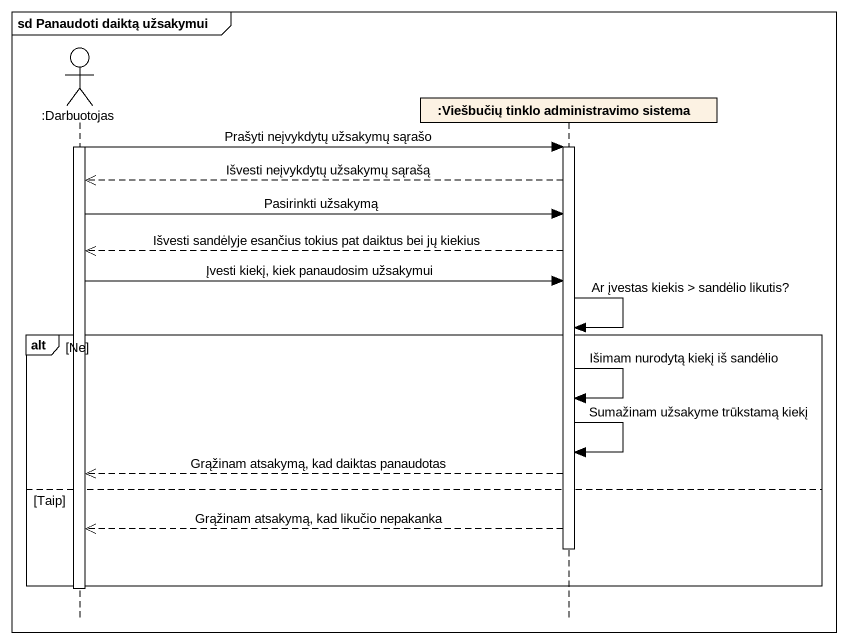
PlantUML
@startuml
mainframe sd Panaudoti daiktą užsakymui
hide footbox
actor ":Darbuotojas" as Darbuotojas
participant ":Viešbučių tinklo administravimo sistema" as Viešbučių_tinklo

activate Darbuotojas
Darbuotojas -> Viešbučių_tinklo : Prašyti neįvykdytų užsakymų sąrašo
activate Viešbučių_tinklo
Viešbučių_tinklo -->> Darbuotojas : Išvesti neįvykdytų užsakymų sąrašą
Darbuotojas -> Viešbučių_tinklo : Pasirinkti užsakymą
Viešbučių_tinklo -->> Darbuotojas : Išvesti sandėlyje esančius tokius pat daiktus bei jų kiekius
Darbuotojas -> Viešbučių_tinklo : Įvesti kiekį, kiek panaudosim užsakymui
Viešbučių_tinklo -> Viešbučių_tinklo : Ar įvestas kiekis > sandėlio likutis?
alt Ne
  Viešbučių_tinklo -> Viešbučių_tinklo : Išimam nurodytą kiekį iš sandėlio
  Viešbučių_tinklo -> Viešbučių_tinklo : Sumažinam užsakyme trūkstamą kiekį
  Viešbučių_tinklo -->> Darbuotojas : Grąžinam atsakymą, kad daiktas panaudotas
else Taip
  Viešbučių_tinklo -->> Darbuotojas : Grąžinam atsakymą, kad likučio nepakanka
  deactivate Viešbučių_tinklo
end
deactivate Darbuotojas
@enduml
